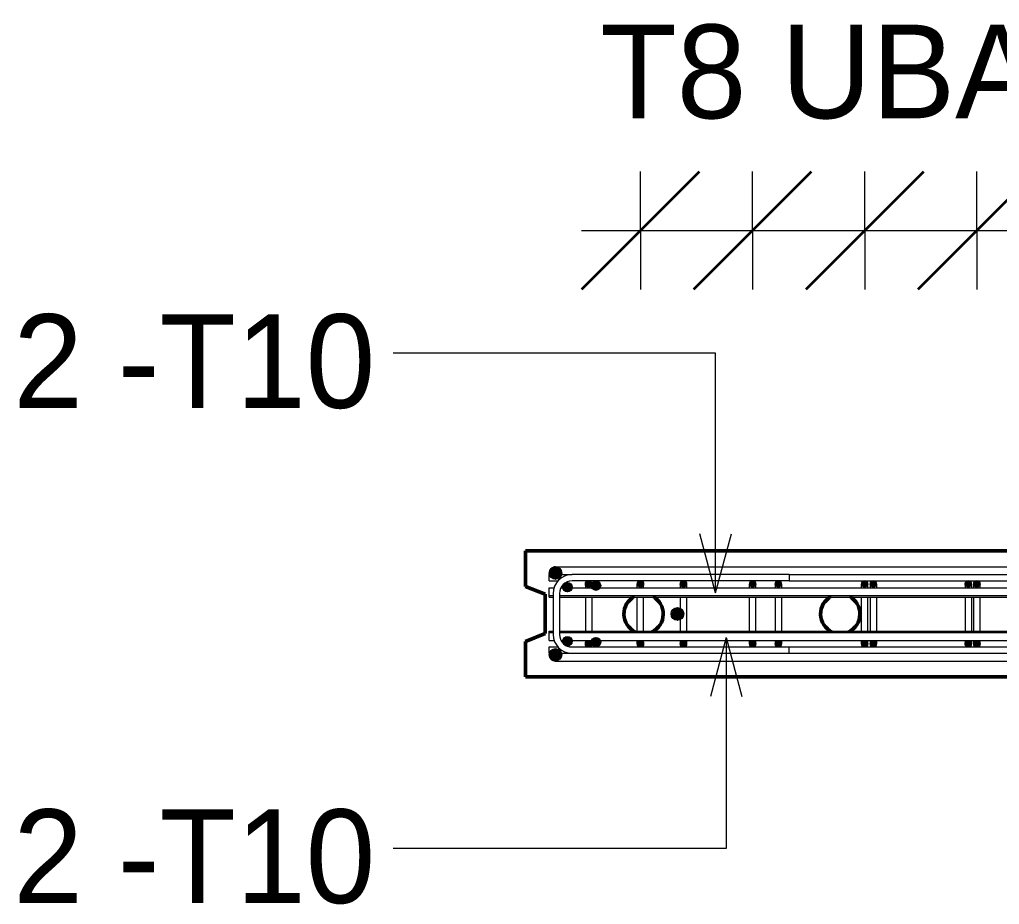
# Model space of a CAD drawing. Header units: millimetres. Extents: x 65464 to 98797, y 2255 to 31386.
# Drawn here: x 82309 to 83554, y 30001 to 31126 of the extents above; entities that cross this region are included whole.
import ezdxf

# ---------------------------------------------------------------- set-up
doc = ezdxf.new("R2010")
doc.units = ezdxf.units.MM
for name, color, linetype, lineweight in [('A-ANNO-DIMS', 211, 'Continuous', 9), ('A-ANNO-DIMS-50', 211, 'Continuous', 9), ('A-WALL', 113, 'Continuous', 25), ('S-RBAR', 171, 'Continuous', 18), ('S-RBAR-IDEN', 171, 'Continuous', 9)]:
    doc.layers.add(name, color=color, linetype=linetype, lineweight=lineweight)
doc.styles.add('Nirmala UI', font='Nirmala.ttf', dxfattribs={"height": 119.0625})
doc.dimstyles.new('Arc_Length_-_2_5mm_Arial_1', dxfattribs={"dimscale": 304.8, "dimtxt": 125.683673, "dimasz": 0.492126, "dimexe": 0.246063, "dimexo": 0.0625, "dimgap": 0.287073, "dimtad": 1, "dimdec": 4, "dimzin": 0, "dimdsep": 46, "dimtxsty": 'Nirmala UI', "dimblk1": 'OBLIQUE', "dimblk2": 'OBLIQUE', "dimsah": 1, "dimcen": 0.09, "dimdle": 0.246063, "dimazin": 0, "dimtfac": 1, "dimtdec": 4, "dimtix": 1, "dimtmove": 0, "dimatfit": 3, "dimfxl": 0.246063, "dimfxlon": 1, "dimtvp": 1, "dimtolj": 1, "dimtzin": 0, "dimarcsym": 2})

# ---------------------------------------------------------------- blocks, each defined once
blk = doc.blocks.new('DIMBLOCK121-Elevation Top2')
at = {"layer": 'A-ANNO-DIMS-50', "lineweight": 35}
for p, q in [((83098, 30857.7), (83173, 30932.7)), ((83240.5, 30857.7), (83315.5, 30932.7)), ((83098, 30857.7), (83023, 30782.7)), ((83240.5, 30857.7), (83165.5, 30782.7))]:
    blk.add_line(p, q, dxfattribs=at)
at = {"layer": 'A-ANNO-DIMS-50'}
for p, q in [((83098, 30857.7), (83098, 30932.7)), ((83240.5, 30857.7), (83240.5, 30932.7)), ((83023, 30857.7), (83240.5, 30857.7)), ((83098, 30857.7), (83098, 30782.7)), ((83240.5, 30857.7), (83240.5, 30782.7))]:
    blk.add_line(p, q, dxfattribs=at)
blk = doc.blocks.new('_Oblique')
at = {"color": 0, "linetype": 'ByBlock', "lineweight": -2}
blk.add_line((-0.5, -0.5), (0.5, 0.5), dxfattribs=at)
blk = doc.blocks.new('DIMBLOCK122-Elevation Top2')
at = {"layer": 'A-ANNO-DIMS-50', "lineweight": 35}
for p, q in [((83240.5, 30857.7), (83315.5, 30932.7)), ((83383.1, 30857.7), (83458.1, 30932.7)), ((83240.5, 30857.7), (83165.5, 30782.7)), ((83383.1, 30857.7), (83308.1, 30782.7))]:
    blk.add_line(p, q, dxfattribs=at)
at = {"layer": 'A-ANNO-DIMS-50'}
for p, q in [((83240.5, 30857.7), (83240.5, 30932.7)), ((83383.1, 30857.7), (83383.1, 30932.7)), ((83240.5, 30857.7), (83383.1, 30857.7)), ((83240.5, 30857.7), (83240.5, 30782.7)), ((83383.1, 30857.7), (83383.1, 30782.7))]:
    blk.add_line(p, q, dxfattribs=at)
blk = doc.blocks.new('DIMBLOCK123-Elevation Top2')
at = {"layer": 'A-ANNO-DIMS-50', "lineweight": 35}
for p, q in [((83383.1, 30857.7), (83458.1, 30932.7)), ((83525.6, 30857.7), (83600.6, 30932.7)), ((83383.1, 30857.7), (83308.1, 30782.7)), ((83525.6, 30857.7), (83450.6, 30782.7))]:
    blk.add_line(p, q, dxfattribs=at)
at = {"layer": 'A-ANNO-DIMS-50'}
for p, q in [((83383.1, 30857.7), (83383.1, 30932.7)), ((83525.6, 30857.7), (83525.6, 30932.7)), ((83383.1, 30857.7), (83525.6, 30857.7)), ((83383.1, 30857.7), (83383.1, 30782.7)), ((83525.6, 30857.7), (83525.6, 30782.7))]:
    blk.add_line(p, q, dxfattribs=at)
blk = doc.blocks.new('DIMBLOCK124-Elevation Top2')
at = {"layer": 'A-ANNO-DIMS-50', "lineweight": 35}
for p, q in [((83525.6, 30857.7), (83600.6, 30932.7)), ((83668.2, 30857.7), (83743.2, 30932.7)), ((83525.6, 30857.7), (83450.6, 30782.7)), ((83668.2, 30857.7), (83593.2, 30782.7))]:
    blk.add_line(p, q, dxfattribs=at)
at = {"layer": 'A-ANNO-DIMS-50'}
for p, q in [((83525.6, 30857.7), (83525.6, 30932.7)), ((83668.2, 30857.7), (83668.2, 30932.7)), ((83525.6, 30857.7), (83668.2, 30857.7)), ((83525.6, 30857.7), (83525.6, 30782.7)), ((83668.2, 30857.7), (83668.2, 30782.7))]:
    blk.add_line(p, q, dxfattribs=at)
blk = doc.blocks.new('DIMBLOCK132-Elevation Top2')
at = {"layer": 'A-ANNO-DIMS-50', "lineweight": 35}
for p, q in [((83098, 30857.7), (83173, 30932.7)), ((83240.5, 30857.7), (83315.5, 30932.7)), ((83383.1, 30857.7), (83458.1, 30932.7)), ((83525.6, 30857.7), (83600.6, 30932.7)), ((83668.2, 30857.7), (83743.2, 30932.7)), ((83810.7, 30857.7), (83885.7, 30932.7)), ((83953.3, 30857.7), (84028.3, 30932.7)), ((84095.8, 30857.7), (84170.8, 30932.7)), ((84238.3, 30857.7), (84313.3, 30932.7)), ((84380.9, 30857.7), (84455.9, 30932.7)), ((84523.4, 30857.7), (84598.4, 30932.7)), ((84666, 30857.7), (84741, 30932.7)), ((83098, 30857.7), (83023, 30782.7)), ((83240.5, 30857.7), (83165.5, 30782.7)), ((83383.1, 30857.7), (83308.1, 30782.7)), ((83525.6, 30857.7), (83450.6, 30782.7)), ((83668.2, 30857.7), (83593.2, 30782.7)), ((83810.7, 30857.7), (83735.7, 30782.7)), ((83953.3, 30857.7), (83878.3, 30782.7)), ((84095.8, 30857.7), (84020.8, 30782.7)), ((84238.3, 30857.7), (84163.3, 30782.7)), ((84380.9, 30857.7), (84305.9, 30782.7)), ((84523.4, 30857.7), (84448.4, 30782.7)), ((84666, 30857.7), (84591, 30782.7))]:
    blk.add_line(p, q, dxfattribs=at)
at = {"layer": 'A-ANNO-DIMS-50'}
for p, q in [((83098, 30857.7), (83098, 30932.7)), ((83240.5, 30857.7), (83240.5, 30932.7)), ((83383.1, 30857.7), (83383.1, 30932.7)), ((83525.6, 30857.7), (83525.6, 30932.7)), ((83668.2, 30857.7), (83668.2, 30932.7)), ((83810.7, 30857.7), (83810.7, 30932.7)), ((83953.3, 30857.7), (83953.3, 30932.7)), ((84095.8, 30857.7), (84095.8, 30932.7)), ((84238.3, 30857.7), (84238.3, 30932.7)), ((84380.9, 30857.7), (84380.9, 30932.7)), ((84523.4, 30857.7), (84523.4, 30932.7)), ((84666, 30857.7), (84666, 30932.7)), ((83023, 30857.7), (84741, 30857.7)), ((83023, 30857.7), (83240.5, 30857.7)), ((83098, 30857.7), (83098, 30782.7)), ((83240.5, 30857.7), (83383.1, 30857.7)), ((83240.5, 30857.7), (83240.5, 30782.7)), ((83383.1, 30857.7), (83525.6, 30857.7)), ((83383.1, 30857.7), (83383.1, 30782.7)), ((83525.6, 30857.7), (83668.2, 30857.7)), ((83525.6, 30857.7), (83525.6, 30782.7)), ((83668.2, 30857.7), (83810.7, 30857.7)), ((83668.2, 30857.7), (83668.2, 30782.7)), ((83810.7, 30857.7), (83953.3, 30857.7)), ((83810.7, 30857.7), (83810.7, 30782.7)), ((83953.3, 30857.7), (84095.8, 30857.7)), ((83953.3, 30857.7), (83953.3, 30782.7)), ((84095.8, 30857.7), (84238.3, 30857.7)), ((84095.8, 30857.7), (84095.8, 30782.7)), ((84238.3, 30857.7), (84380.9, 30857.7)), ((84238.3, 30857.7), (84238.3, 30782.7)), ((84380.9, 30857.7), (84523.4, 30857.7)), ((84380.9, 30857.7), (84380.9, 30782.7)), ((84523.4, 30857.7), (84741, 30857.7)), ((84523.4, 30857.7), (84523.4, 30782.7)), ((84666, 30857.7), (84666, 30782.7))]:
    blk.add_line(p, q, dxfattribs=at)
blk = doc.blocks.new('_None')

msp = doc.modelspace()

# ---------------------------------------------------------------- hatches: boundary and pattern name
at = {"layer": 'S-RBAR'}
h = msp.add_hatch(color=256, dxfattribs=at)
edge = h.paths.add_edge_path()
edge.add_arc((82989.99771, 30422.39395), 8, 0, 360)
for points in [[(82989.99771, 30414.39395), (82997.60617, 30419.92181), (82994.7, 30428.86608), (82985.29543, 30428.86608), (82982.38926, 30419.92181), (82985.15329, 30417.91362)], [(83005.21072, 30398.48329), (83011.21072, 30404.48329), (83005.21072, 30410.48329), (82999.21072, 30404.48329)], [(83031.99771, 30404.39395), (83035.99771, 30408.39395), (83031.99771, 30412.39395), (83027.99771, 30408.39395)], [(83031.99771, 30404.39395), (83035.99771, 30408.39395), (83031.99771, 30412.39395), (83027.99771, 30408.39395)], [(83041.46072, 30400.39395), (83047.46072, 30406.39395), (83041.46072, 30412.39395), (83035.46072, 30406.39395)], [(83098.00255, 30404.39395), (83102.00255, 30408.39395), (83098.00255, 30412.39395), (83094.00255, 30408.39395)], [(83098.00255, 30404.39395), (83102.00255, 30408.39395), (83098.00255, 30412.39395), (83094.00255, 30408.39395)], [(83152.66438, 30404.39395), (83156.66438, 30408.39395), (83152.66438, 30412.39395), (83148.66438, 30408.39395)], [(83152.66438, 30404.39395), (83156.66438, 30408.39395), (83152.66438, 30412.39395), (83148.66438, 30408.39395)], [(83240.54561, 30404.39395), (83244.54561, 30408.39395), (83240.54561, 30412.39395), (83236.54561, 30408.39395)], [(83240.54561, 30404.39395), (83244.54561, 30408.39395), (83240.54561, 30412.39395), (83236.54561, 30408.39395)], [(83273.33105, 30404.39395), (83277.33105, 30408.39395), (83273.33105, 30412.39395), (83269.33105, 30408.39395)], [(83273.33105, 30404.39395), (83277.33105, 30408.39395), (83273.33105, 30412.39395), (83269.33105, 30408.39395)], [(83383.08866, 30404.39395), (83387.08866, 30408.39395), (83383.08866, 30412.39395), (83379.08866, 30408.39395)], [(83383.08866, 30404.39395), (83387.08866, 30408.39395), (83383.08866, 30412.39395), (83379.08866, 30408.39395)], [(83393.99771, 30404.39395), (83397.99771, 30408.39395), (83393.99771, 30412.39395), (83389.99771, 30408.39395)], [(83393.99771, 30404.39395), (83397.99771, 30408.39395), (83393.99771, 30412.39395), (83389.99771, 30408.39395)], [(83514.66438, 30404.39395), (83518.66438, 30408.39395), (83514.66438, 30412.39395), (83510.66438, 30408.39395)], [(83514.66438, 30404.39395), (83518.66438, 30408.39395), (83514.66438, 30412.39395), (83510.66438, 30408.39395)], [(83525.63171, 30404.39395), (83529.63171, 30408.39395), (83525.63171, 30412.39395), (83521.63171, 30408.39395)], [(83525.63171, 30404.39395), (83529.63171, 30408.39395), (83525.63171, 30412.39395), (83521.63171, 30408.39395)], [(83144.99771, 30362.39395), (83152.60617, 30367.92181), (83149.7, 30376.86608), (83140.29543, 30376.86608), (83137.38926, 30367.92181)], [(83005.21072, 30329.60035), (83011.21072, 30335.60035), (83005.08447, 30341.47411), (82999.21072, 30335.60035)], [(83041.46072, 30328.39054), (83047.46072, 30334.39054), (83041.46072, 30340.39054), (83035.46072, 30334.39054)], [(83031.99771, 30328.39395), (83035.99771, 30332.39395), (83031.99771, 30336.39395), (83027.99771, 30332.39395)], [(83031.99771, 30328.39395), (83035.99771, 30332.39395), (83031.99771, 30336.39395), (83027.99771, 30332.39395)], [(83098.00255, 30328.39395), (83102.00255, 30332.39395), (83098.00255, 30336.39395), (83094.00255, 30332.39395)], [(83098.00255, 30328.39395), (83102.00255, 30332.39395), (83098.00255, 30336.39395), (83094.00255, 30332.39395)], [(83152.66438, 30328.39395), (83156.66438, 30332.39395), (83152.66438, 30336.39395), (83148.66438, 30332.39395)], [(83152.66438, 30328.39395), (83156.66438, 30332.39395), (83152.66438, 30336.39395), (83148.66438, 30332.39395)], [(83240.54561, 30328.39395), (83244.54561, 30332.39395), (83240.54561, 30336.39395), (83236.54561, 30332.39395)], [(83240.54561, 30328.39395), (83244.54561, 30332.39395), (83240.54561, 30336.39395), (83236.54561, 30332.39395)], [(83273.33105, 30328.39395), (83277.33105, 30332.39395), (83273.33105, 30336.39395), (83269.33105, 30332.39395)], [(83273.33105, 30328.39395), (83277.33105, 30332.39395), (83273.33105, 30336.39395), (83269.33105, 30332.39395)], [(83383.08866, 30328.39395), (83387.08866, 30332.39395), (83383.08866, 30336.39395), (83379.08866, 30332.39395)], [(83383.08866, 30328.39395), (83387.08866, 30332.39395), (83383.08866, 30336.39395), (83379.08866, 30332.39395)], [(83393.99771, 30328.39395), (83397.99771, 30332.39395), (83393.99771, 30336.39395), (83389.99771, 30332.39395)], [(83393.99771, 30328.39395), (83397.99771, 30332.39395), (83393.99771, 30336.39395), (83389.99771, 30332.39395)], [(83514.66438, 30328.39395), (83518.66438, 30332.39395), (83514.66438, 30336.39395), (83510.66438, 30332.39395)], [(83514.66438, 30328.39395), (83518.66438, 30332.39395), (83514.66438, 30336.39395), (83510.66438, 30332.39395)], [(83525.63171, 30328.39395), (83529.63171, 30332.39395), (83525.63171, 30336.39395), (83521.63171, 30332.39395)], [(83525.63171, 30328.39395), (83529.63171, 30332.39395), (83525.63171, 30336.39395), (83521.63171, 30332.39395)], [(82989.99771, 30310.39395), (82997.60617, 30315.92181), (82994.7, 30324.86608), (82985.29543, 30324.86608), (82982.38926, 30315.92181)]]:
    msp.add_hatch(color=256, dxfattribs=at).paths.add_polyline_path(points)
h = msp.add_hatch(color=256, dxfattribs=at)
edge = h.paths.add_edge_path()
edge.add_arc((83005.21072, 30404.48329), 6, 0, 360)
h = msp.add_hatch(color=256, dxfattribs=at)
edge = h.paths.add_edge_path()
edge.add_arc((83031.99771, 30408.39395), 4, 0, 360)
h = msp.add_hatch(color=256, dxfattribs=at)
edge = h.paths.add_edge_path()
edge.add_arc((83031.99771, 30408.39395), 4, 0, 360)
h = msp.add_hatch(color=256, dxfattribs=at)
edge = h.paths.add_edge_path()
edge.add_arc((83041.46072, 30406.39395), 6, 0, 360)
h = msp.add_hatch(color=256, dxfattribs=at)
edge = h.paths.add_edge_path()
edge.add_arc((83098.00255, 30408.39395), 4, 0, 360)
h = msp.add_hatch(color=256, dxfattribs=at)
edge = h.paths.add_edge_path()
edge.add_arc((83098.00255, 30408.39395), 4, 0, 360)
h = msp.add_hatch(color=256, dxfattribs=at)
edge = h.paths.add_edge_path()
edge.add_arc((83152.66438, 30408.39395), 4, 0, 360)
h = msp.add_hatch(color=256, dxfattribs=at)
edge = h.paths.add_edge_path()
edge.add_arc((83152.66438, 30408.39395), 4, 0, 360)
h = msp.add_hatch(color=256, dxfattribs=at)
edge = h.paths.add_edge_path()
edge.add_arc((83240.54561, 30408.39395), 4, 0, 360)
h = msp.add_hatch(color=256, dxfattribs=at)
edge = h.paths.add_edge_path()
edge.add_arc((83240.54561, 30408.39395), 4, 0, 360)
h = msp.add_hatch(color=256, dxfattribs=at)
edge = h.paths.add_edge_path()
edge.add_arc((83273.33105, 30408.39395), 4, 0, 360)
h = msp.add_hatch(color=256, dxfattribs=at)
edge = h.paths.add_edge_path()
edge.add_arc((83273.33105, 30408.39395), 4, 0, 360)
h = msp.add_hatch(color=256, dxfattribs=at)
edge = h.paths.add_edge_path()
edge.add_arc((83383.08866, 30408.39395), 4, 0, 360)
h = msp.add_hatch(color=256, dxfattribs=at)
edge = h.paths.add_edge_path()
edge.add_arc((83383.08866, 30408.39395), 4, 0, 360)
h = msp.add_hatch(color=256, dxfattribs=at)
edge = h.paths.add_edge_path()
edge.add_arc((83393.99771, 30408.39395), 4, 0, 360)
h = msp.add_hatch(color=256, dxfattribs=at)
edge = h.paths.add_edge_path()
edge.add_arc((83393.99771, 30408.39395), 4, 0, 360)
h = msp.add_hatch(color=256, dxfattribs=at)
edge = h.paths.add_edge_path()
edge.add_arc((83514.66438, 30408.39395), 4, 0, 360)
h = msp.add_hatch(color=256, dxfattribs=at)
edge = h.paths.add_edge_path()
edge.add_arc((83514.66438, 30408.39395), 4, 0, 360)
h = msp.add_hatch(color=256, dxfattribs=at)
edge = h.paths.add_edge_path()
edge.add_arc((83525.63171, 30408.39395), 4, 0, 360)
h = msp.add_hatch(color=256, dxfattribs=at)
edge = h.paths.add_edge_path()
edge.add_arc((83525.63171, 30408.39395), 4, 0, 360)
h = msp.add_hatch(color=256, dxfattribs=at)
edge = h.paths.add_edge_path()
edge.add_arc((83144.99771, 30370.39395), 8, 0, 360)
h = msp.add_hatch(color=256, dxfattribs=at)
edge = h.paths.add_edge_path()
edge.add_arc((83005.21072, 30335.60035), 6, 0, 360)
h = msp.add_hatch(color=256, dxfattribs=at)
edge = h.paths.add_edge_path()
edge.add_arc((83041.46072, 30334.39054), 6, 0, 360)
h = msp.add_hatch(color=256, dxfattribs=at)
edge = h.paths.add_edge_path()
edge.add_arc((83031.99771, 30332.39395), 4, 0, 360)
h = msp.add_hatch(color=256, dxfattribs=at)
edge = h.paths.add_edge_path()
edge.add_arc((83031.99771, 30332.39395), 4, 0, 360)
h = msp.add_hatch(color=256, dxfattribs=at)
edge = h.paths.add_edge_path()
edge.add_arc((83098.00255, 30332.39395), 4, 0, 360)
h = msp.add_hatch(color=256, dxfattribs=at)
edge = h.paths.add_edge_path()
edge.add_arc((83098.00255, 30332.39395), 4, 0, 360)
h = msp.add_hatch(color=256, dxfattribs=at)
edge = h.paths.add_edge_path()
edge.add_arc((83152.66438, 30332.39395), 4, 0, 360)
h = msp.add_hatch(color=256, dxfattribs=at)
edge = h.paths.add_edge_path()
edge.add_arc((83152.66438, 30332.39395), 4, 0, 360)
h = msp.add_hatch(color=256, dxfattribs=at)
edge = h.paths.add_edge_path()
edge.add_arc((83240.54561, 30332.39395), 4, 0, 360)
h = msp.add_hatch(color=256, dxfattribs=at)
edge = h.paths.add_edge_path()
edge.add_arc((83240.54561, 30332.39395), 4, 0, 360)
h = msp.add_hatch(color=256, dxfattribs=at)
edge = h.paths.add_edge_path()
edge.add_arc((83273.33105, 30332.39395), 4, 0, 360)
h = msp.add_hatch(color=256, dxfattribs=at)
edge = h.paths.add_edge_path()
edge.add_arc((83273.33105, 30332.39395), 4, 0, 360)
h = msp.add_hatch(color=256, dxfattribs=at)
edge = h.paths.add_edge_path()
edge.add_arc((83383.08866, 30332.39395), 4, 0, 360)
h = msp.add_hatch(color=256, dxfattribs=at)
edge = h.paths.add_edge_path()
edge.add_arc((83383.08866, 30332.39395), 4, 0, 360)
h = msp.add_hatch(color=256, dxfattribs=at)
edge = h.paths.add_edge_path()
edge.add_arc((83393.99771, 30332.39395), 4, 0, 360)
h = msp.add_hatch(color=256, dxfattribs=at)
edge = h.paths.add_edge_path()
edge.add_arc((83393.99771, 30332.39395), 4, 0, 360)
h = msp.add_hatch(color=256, dxfattribs=at)
edge = h.paths.add_edge_path()
edge.add_arc((83514.66438, 30332.39395), 4, 0, 360)
h = msp.add_hatch(color=256, dxfattribs=at)
edge = h.paths.add_edge_path()
edge.add_arc((83514.66438, 30332.39395), 4, 0, 360)
h = msp.add_hatch(color=256, dxfattribs=at)
edge = h.paths.add_edge_path()
edge.add_arc((83525.63171, 30332.39395), 4, 0, 360)
h = msp.add_hatch(color=256, dxfattribs=at)
edge = h.paths.add_edge_path()
edge.add_arc((83525.63171, 30332.39395), 4, 0, 360)
h = msp.add_hatch(color=256, dxfattribs=at)
edge = h.paths.add_edge_path()
edge.add_arc((82989.99771, 30318.39395), 8, 0, 360)

# ---------------------------------------------------------------- linework, layer by layer
at = {"layer": 'A-WALL', "lineweight": 50}
for p, q in [((86711.99771, 30450.39395), (82951.99771, 30450.39395)), ((82951.99771, 30450.39395), (82951.99771, 30405.39395)), ((82951.99771, 30405.39395), (82976.99771, 30395.39395)), ((82976.99771, 30395.39395), (82976.99771, 30345.39395)), ((82976.99771, 30345.39395), (82951.99771, 30335.39395)), ((82951.99771, 30335.39395), (82951.99771, 30290.39395)), ((82951.99771, 30290.39395), (84436.99771, 30290.39395))]:
    msp.add_line(p, q, dxfattribs=at)
for centre, start, end in [((83101.99771, 30370.39395), 117.57882557, 245.12422746), ((83101.99771, 30370.39395), 294.87577254, 62.42117443), ((83351.99771, 30370.39395), 117.57882557, 245.12422746), ((83351.99771, 30370.39395), 294.87577254, 62.42117443)]:
    msp.add_arc(centre, 25, start, end, dxfattribs=at)
at = {"layer": 'S-RBAR'}
for p, q in [((82985.29543, 30428.86608), (82982.38926, 30419.92181)), ((82994.7, 30428.86608), (82985.29543, 30428.86608)), ((82989.99771, 30430.39395), (83029.99771, 30430.39395)), ((82997.60617, 30419.92181), (82994.7, 30428.86608)), ((83029.99771, 30430.39395), (86633.99771, 30430.39395)), ((82981.99771, 30420.39395), (83010.99771, 30420.39395)), ((82981.99771, 30412.39395), (82981.99771, 30420.39395)), ((82982.38926, 30419.92181), (82985.15329, 30417.91362)), ((82985.15329, 30417.91362), (82989.99771, 30414.39395)), ((82989.99771, 30414.39395), (82997.60617, 30419.92181)), ((83286.99771, 30420.39395), (83010.99771, 30420.39395)), ((83286.99771, 30420.39395), (83286.99771, 30412.39395)), ((83286.99771, 30420.39395), (86315.99771, 30420.39395)), ((82981.99771, 30412.39395), (82993.28241, 30412.39395)), ((82981.99771, 30403.68418), (82988.26225, 30403.68418)), ((82981.99771, 30393.68418), (82981.99771, 30403.68418)), ((82996.84731, 30403.68418), (84771.99771, 30403.68418)), ((83005.21072, 30410.48329), (82999.21072, 30404.48329)), ((82999.21072, 30404.48329), (83005.21072, 30398.48329)), ((83011.21072, 30404.48329), (83005.21072, 30410.48329)), ((83005.21072, 30398.48329), (83011.21072, 30404.48329)), ((83286.99771, 30412.39395), (83010.99771, 30412.39395)), ((83031.99771, 30412.39395), (83027.99771, 30408.39395)), ((83031.99771, 30412.39395), (83027.99771, 30408.39395)), ((83027.99771, 30408.39395), (83027.99771, 30404.5372)), ((83027.99771, 30408.39395), (83031.99771, 30404.39395)), ((83027.99771, 30408.39395), (83031.99771, 30404.39395)), ((83035.99771, 30408.39395), (83031.99771, 30412.39395)), ((83035.99771, 30408.39395), (83031.99771, 30412.39395)), ((83031.99771, 30404.39395), (83035.99771, 30408.39395)), ((83031.99771, 30404.39395), (83035.99771, 30408.39395)), ((83041.46072, 30412.39395), (83035.46072, 30406.39395)), ((83035.46072, 30406.39395), (83041.46072, 30400.39395)), ((83035.99771, 30408.39395), (83035.99771, 30404.5372)), ((83047.46072, 30406.39395), (83041.46072, 30412.39395)), ((83041.46072, 30400.39395), (83047.46072, 30406.39395)), ((83098.00255, 30412.39395), (83094.00255, 30408.39395)), ((83098.00255, 30412.39395), (83094.00255, 30408.39395)), ((83094.00255, 30404.5372), (83094.00255, 30408.39395)), ((83094.00255, 30408.39395), (83098.00255, 30404.39395)), ((83094.00255, 30408.39395), (83098.00255, 30404.39395)), ((83102.00255, 30408.39395), (83098.00255, 30412.39395)), ((83102.00255, 30408.39395), (83098.00255, 30412.39395)), ((83098.00255, 30404.39395), (83102.00255, 30408.39395)), ((83098.00255, 30404.39395), (83102.00255, 30408.39395)), ((83102.00255, 30404.5372), (83102.00255, 30408.39395)), ((83152.66438, 30412.39395), (83148.66438, 30408.39395)), ((83152.66438, 30412.39395), (83148.66438, 30408.39395)), ((83148.66438, 30408.39395), (83148.66438, 30404.5372)), ((83148.66438, 30408.39395), (83152.66438, 30404.39395)), ((83148.66438, 30408.39395), (83152.66438, 30404.39395)), ((83156.66438, 30408.39395), (83152.66438, 30412.39395)), ((83156.66438, 30408.39395), (83152.66438, 30412.39395)), ((83152.66438, 30404.39395), (83156.66438, 30408.39395)), ((83152.66438, 30404.39395), (83156.66438, 30408.39395)), ((83156.66438, 30408.39395), (83156.66438, 30404.5372)), ((83240.54561, 30412.39395), (83236.54561, 30408.39395)), ((83240.54561, 30412.39395), (83236.54561, 30408.39395)), ((83236.54561, 30404.5372), (83236.54561, 30408.39395)), ((83236.54561, 30408.39395), (83240.54561, 30404.39395)), ((83236.54561, 30408.39395), (83240.54561, 30404.39395)), ((83244.54561, 30408.39395), (83240.54561, 30412.39395)), ((83244.54561, 30408.39395), (83240.54561, 30412.39395)), ((83240.54561, 30404.39395), (83244.54561, 30408.39395)), ((83240.54561, 30404.39395), (83244.54561, 30408.39395)), ((83244.54561, 30404.5372), (83244.54561, 30408.39395)), ((83273.33105, 30412.39395), (83269.33105, 30408.39395)), ((83273.33105, 30412.39395), (83269.33105, 30408.39395)), ((83269.33105, 30408.39395), (83269.33105, 30404.5372)), ((83269.33105, 30408.39395), (83273.33105, 30404.39395)), ((83269.33105, 30408.39395), (83273.33105, 30404.39395)), ((83277.33105, 30408.39395), (83273.33105, 30412.39395)), ((83277.33105, 30408.39395), (83273.33105, 30412.39395)), ((83273.33105, 30404.39395), (83277.33105, 30408.39395)), ((83273.33105, 30404.39395), (83277.33105, 30408.39395)), ((83277.33105, 30408.39395), (83277.33105, 30404.5372)), ((83286.99771, 30412.39395), (85021.16366, 30412.39395)), ((83383.08866, 30412.39395), (83379.08866, 30408.39395)), ((83383.08866, 30412.39395), (83379.08866, 30408.39395)), ((83379.08866, 30404.5372), (83379.08866, 30408.39395)), ((83379.08866, 30408.39395), (83383.08866, 30404.39395)), ((83379.08866, 30408.39395), (83383.08866, 30404.39395)), ((83387.08866, 30408.39395), (83383.08866, 30412.39395)), ((83387.08866, 30408.39395), (83383.08866, 30412.39395)), ((83383.08866, 30404.39395), (83387.08866, 30408.39395)), ((83383.08866, 30404.39395), (83387.08866, 30408.39395)), ((83387.08866, 30404.5372), (83387.08866, 30408.39395)), ((83393.99771, 30412.39395), (83389.99771, 30408.39395)), ((83393.99771, 30412.39395), (83389.99771, 30408.39395)), ((83389.99771, 30408.39395), (83389.99771, 30404.5372)), ((83389.99771, 30408.39395), (83393.99771, 30404.39395)), ((83389.99771, 30408.39395), (83393.99771, 30404.39395)), ((83397.99771, 30408.39395), (83393.99771, 30412.39395)), ((83397.99771, 30408.39395), (83393.99771, 30412.39395)), ((83393.99771, 30404.39395), (83397.99771, 30408.39395)), ((83393.99771, 30404.39395), (83397.99771, 30408.39395)), ((83397.99771, 30408.39395), (83397.99771, 30404.5372)), ((83514.66438, 30412.39395), (83510.66438, 30408.39395)), ((83514.66438, 30412.39395), (83510.66438, 30408.39395)), ((83510.66438, 30408.39395), (83510.66438, 30404.5372)), ((83510.66438, 30408.39395), (83514.66438, 30404.39395)), ((83510.66438, 30408.39395), (83514.66438, 30404.39395)), ((83518.66438, 30408.39395), (83514.66438, 30412.39395)), ((83518.66438, 30408.39395), (83514.66438, 30412.39395)), ((83514.66438, 30404.39395), (83518.66438, 30408.39395)), ((83514.66438, 30404.39395), (83518.66438, 30408.39395)), ((83518.66438, 30408.39395), (83518.66438, 30404.5372)), ((83525.63171, 30412.39395), (83521.63171, 30408.39395)), ((83525.63171, 30412.39395), (83521.63171, 30408.39395)), ((83521.63171, 30404.5372), (83521.63171, 30408.39395)), ((83521.63171, 30408.39395), (83525.63171, 30404.39395)), ((83521.63171, 30408.39395), (83525.63171, 30404.39395)), ((83529.63171, 30408.39395), (83525.63171, 30412.39395)), ((83529.63171, 30408.39395), (83525.63171, 30412.39395)), ((83525.63171, 30404.39395), (83529.63171, 30408.39395)), ((83525.63171, 30404.39395), (83529.63171, 30408.39395)), ((83529.63171, 30404.5372), (83529.63171, 30408.39395)), ((82981.99771, 30393.68418), (82986.99771, 30393.68418)), ((82981.99771, 30391.73625), (82981.99771, 30393.68418)), ((82981.99771, 30391.73625), (82986.99771, 30391.73625)), ((82986.99771, 30396.39395), (82986.99771, 30344.39395)), ((82994.99771, 30396.39395), (82994.99771, 30344.39395)), ((82994.99771, 30393.68418), (84771.99771, 30393.68418)), ((82994.99771, 30391.73625), (86291.99771, 30391.73625)), ((83027.99771, 30392.08503), (83027.99771, 30388.39395)), ((83035.99771, 30392.08503), (83035.99771, 30388.39395)), ((83094.00255, 30388.39395), (83094.00255, 30392.08503)), ((83102.00255, 30388.39395), (83102.00255, 30392.08503)), ((83148.66438, 30392.08503), (83148.66438, 30388.39395)), ((83156.66438, 30392.08503), (83156.66438, 30388.39395)), ((83236.54561, 30388.39395), (83236.54561, 30392.08503)), ((83244.54561, 30388.39395), (83244.54561, 30392.08503)), ((83269.33105, 30392.08503), (83269.33105, 30388.39395)), ((83277.33105, 30392.08503), (83277.33105, 30388.39395)), ((83379.08866, 30388.39395), (83379.08866, 30392.08503)), ((83387.08866, 30388.39395), (83387.08866, 30392.08503)), ((83389.99771, 30392.08503), (83389.99771, 30388.39395)), ((83397.99771, 30392.08503), (83397.99771, 30388.39395)), ((83510.66438, 30392.08503), (83510.66438, 30388.39395)), ((83518.66438, 30392.08503), (83518.66438, 30388.39395)), ((83521.63171, 30388.39395), (83521.63171, 30392.08503)), ((83529.63171, 30388.39395), (83529.63171, 30392.08503)), ((83027.99771, 30388.39395), (83027.99771, 30352.39395)), ((83035.99771, 30388.39395), (83035.99771, 30352.39395)), ((83094.00255, 30352.39395), (83094.00255, 30388.39395)), ((83102.00255, 30352.39395), (83102.00255, 30388.39395)), ((83148.66438, 30388.39395), (83148.66438, 30352.39395)), ((83156.66438, 30388.39395), (83156.66438, 30352.39395)), ((83236.54561, 30352.39395), (83236.54561, 30388.39395)), ((83244.54561, 30352.39395), (83244.54561, 30388.39395)), ((83269.33105, 30388.39395), (83269.33105, 30352.39395)), ((83277.33105, 30388.39395), (83277.33105, 30352.39395)), ((83379.08866, 30352.39395), (83379.08866, 30388.39395)), ((83387.08866, 30352.39395), (83387.08866, 30388.39395)), ((83389.99771, 30388.39395), (83389.99771, 30352.39395)), ((83397.99771, 30388.39395), (83397.99771, 30352.39395)), ((83510.66438, 30388.39395), (83510.66438, 30352.39395)), ((83518.66438, 30388.39395), (83518.66438, 30352.39395)), ((83521.63171, 30352.39395), (83521.63171, 30388.39395)), ((83529.63171, 30352.39395), (83529.63171, 30388.39395)), ((83140.29543, 30376.86608), (83137.38926, 30367.92181)), ((83137.38926, 30367.92181), (83144.99771, 30362.39395)), ((83149.7, 30376.86608), (83140.29543, 30376.86608)), ((83144.99771, 30362.39395), (83152.60617, 30367.92181)), ((83152.60617, 30367.92181), (83149.7, 30376.86608)), ((82981.99771, 30348.69315), (82986.99771, 30348.69315)), ((82981.99771, 30346.8005), (82981.99771, 30348.69315)), ((82981.99771, 30346.8005), (82986.99771, 30346.8005)), ((82981.99771, 30336.8005), (82981.99771, 30346.8005)), ((82994.99771, 30348.69315), (86291.99771, 30348.69315)), ((82994.99771, 30346.8005), (84771.99771, 30346.8005)), ((83005.08447, 30341.47411), (82999.21072, 30335.60035)), ((83011.21072, 30335.60035), (83005.08447, 30341.47411)), ((83027.99771, 30352.39395), (83027.99771, 30348.31227)), ((83041.46072, 30340.39054), (83035.46072, 30334.39054)), ((83035.99771, 30352.39395), (83035.99771, 30348.31227)), ((83047.46072, 30334.39054), (83041.46072, 30340.39054)), ((83094.00255, 30348.31227), (83094.00255, 30352.39395)), ((83102.00255, 30348.31227), (83102.00255, 30352.39395)), ((83148.66438, 30352.39395), (83148.66438, 30348.31227)), ((83156.66438, 30352.39395), (83156.66438, 30348.31227)), ((83236.54561, 30348.31227), (83236.54561, 30352.39395)), ((83244.54561, 30348.31227), (83244.54561, 30352.39395)), ((83269.33105, 30352.39395), (83269.33105, 30348.31227)), ((83277.33105, 30352.39395), (83277.33105, 30348.31227)), ((83379.08866, 30348.31227), (83379.08866, 30352.39395)), ((83387.08866, 30348.31227), (83387.08866, 30352.39395)), ((83389.99771, 30352.39395), (83389.99771, 30348.31227)), ((83397.99771, 30352.39395), (83397.99771, 30348.31227)), ((83510.66438, 30352.39395), (83510.66438, 30348.31227)), ((83518.66438, 30352.39395), (83518.66438, 30348.31227)), ((83521.63171, 30348.31227), (83521.63171, 30352.39395)), ((83529.63171, 30348.31227), (83529.63171, 30352.39395)), ((82981.99771, 30336.8005), (82988.38785, 30336.8005)), ((82981.99771, 30328.39395), (82993.28241, 30328.39395)), ((82981.99771, 30320.39395), (82981.99771, 30328.39395)), ((82996.97291, 30336.8005), (84771.99771, 30336.8005)), ((82999.21072, 30335.60035), (83005.21072, 30329.60035)), ((83005.21072, 30329.60035), (83011.21072, 30335.60035)), ((83010.99771, 30328.39395), (83286.99771, 30328.39395)), ((83031.99771, 30336.39395), (83027.99771, 30332.39395)), ((83031.99771, 30336.39395), (83027.99771, 30332.39395)), ((83027.99771, 30335.78418), (83027.99771, 30332.39395)), ((83027.99771, 30332.39395), (83031.99771, 30328.39395)), ((83027.99771, 30332.39395), (83031.99771, 30328.39395)), ((83035.99771, 30332.39395), (83031.99771, 30336.39395)), ((83035.99771, 30332.39395), (83031.99771, 30336.39395)), ((83031.99771, 30328.39395), (83035.99771, 30332.39395)), ((83031.99771, 30328.39395), (83035.99771, 30332.39395)), ((83035.46072, 30334.39054), (83041.46072, 30328.39054)), ((83035.99771, 30335.78418), (83035.99771, 30332.39395)), ((83041.46072, 30328.39054), (83047.46072, 30334.39054)), ((83098.00255, 30336.39395), (83094.00255, 30332.39395)), ((83098.00255, 30336.39395), (83094.00255, 30332.39395)), ((83094.00255, 30332.39395), (83094.00255, 30335.78418)), ((83094.00255, 30332.39395), (83098.00255, 30328.39395)), ((83094.00255, 30332.39395), (83098.00255, 30328.39395)), ((83102.00255, 30332.39395), (83098.00255, 30336.39395)), ((83102.00255, 30332.39395), (83098.00255, 30336.39395)), ((83098.00255, 30328.39395), (83102.00255, 30332.39395)), ((83098.00255, 30328.39395), (83102.00255, 30332.39395)), ((83102.00255, 30332.39395), (83102.00255, 30335.78418)), ((83152.66438, 30336.39395), (83148.66438, 30332.39395)), ((83152.66438, 30336.39395), (83148.66438, 30332.39395)), ((83148.66438, 30335.78418), (83148.66438, 30332.39395)), ((83148.66438, 30332.39395), (83152.66438, 30328.39395)), ((83148.66438, 30332.39395), (83152.66438, 30328.39395)), ((83156.66438, 30332.39395), (83152.66438, 30336.39395)), ((83156.66438, 30332.39395), (83152.66438, 30336.39395)), ((83152.66438, 30328.39395), (83156.66438, 30332.39395)), ((83152.66438, 30328.39395), (83156.66438, 30332.39395)), ((83156.66438, 30335.78418), (83156.66438, 30332.39395)), ((83240.54561, 30336.39395), (83236.54561, 30332.39395)), ((83240.54561, 30336.39395), (83236.54561, 30332.39395)), ((83236.54561, 30332.39395), (83236.54561, 30335.78418)), ((83236.54561, 30332.39395), (83240.54561, 30328.39395)), ((83236.54561, 30332.39395), (83240.54561, 30328.39395)), ((83244.54561, 30332.39395), (83240.54561, 30336.39395)), ((83244.54561, 30332.39395), (83240.54561, 30336.39395)), ((83240.54561, 30328.39395), (83244.54561, 30332.39395)), ((83240.54561, 30328.39395), (83244.54561, 30332.39395)), ((83244.54561, 30332.39395), (83244.54561, 30335.78418)), ((83273.33105, 30336.39395), (83269.33105, 30332.39395)), ((83273.33105, 30336.39395), (83269.33105, 30332.39395)), ((83269.33105, 30335.78418), (83269.33105, 30332.39395)), ((83269.33105, 30332.39395), (83273.33105, 30328.39395)), ((83269.33105, 30332.39395), (83273.33105, 30328.39395)), ((83277.33105, 30332.39395), (83273.33105, 30336.39395)), ((83277.33105, 30332.39395), (83273.33105, 30336.39395)), ((83273.33105, 30328.39395), (83277.33105, 30332.39395)), ((83273.33105, 30328.39395), (83277.33105, 30332.39395)), ((83277.33105, 30335.78418), (83277.33105, 30332.39395)), ((83286.99771, 30320.39395), (83286.99771, 30328.39395)), ((83286.99771, 30328.39395), (85021.16366, 30328.39395)), ((83383.08866, 30336.39395), (83379.08866, 30332.39395)), ((83383.08866, 30336.39395), (83379.08866, 30332.39395)), ((83379.08866, 30332.39395), (83379.08866, 30335.78418)), ((83379.08866, 30332.39395), (83383.08866, 30328.39395)), ((83379.08866, 30332.39395), (83383.08866, 30328.39395)), ((83387.08866, 30332.39395), (83383.08866, 30336.39395)), ((83387.08866, 30332.39395), (83383.08866, 30336.39395)), ((83383.08866, 30328.39395), (83387.08866, 30332.39395)), ((83383.08866, 30328.39395), (83387.08866, 30332.39395)), ((83387.08866, 30332.39395), (83387.08866, 30335.78418)), ((83393.99771, 30336.39395), (83389.99771, 30332.39395)), ((83393.99771, 30336.39395), (83389.99771, 30332.39395)), ((83389.99771, 30335.78418), (83389.99771, 30332.39395)), ((83389.99771, 30332.39395), (83393.99771, 30328.39395)), ((83389.99771, 30332.39395), (83393.99771, 30328.39395)), ((83397.99771, 30332.39395), (83393.99771, 30336.39395)), ((83397.99771, 30332.39395), (83393.99771, 30336.39395)), ((83393.99771, 30328.39395), (83397.99771, 30332.39395)), ((83393.99771, 30328.39395), (83397.99771, 30332.39395)), ((83397.99771, 30335.78418), (83397.99771, 30332.39395)), ((83514.66438, 30336.39395), (83510.66438, 30332.39395)), ((83514.66438, 30336.39395), (83510.66438, 30332.39395)), ((83510.66438, 30335.78418), (83510.66438, 30332.39395)), ((83510.66438, 30332.39395), (83514.66438, 30328.39395)), ((83510.66438, 30332.39395), (83514.66438, 30328.39395)), ((83518.66438, 30332.39395), (83514.66438, 30336.39395)), ((83518.66438, 30332.39395), (83514.66438, 30336.39395)), ((83514.66438, 30328.39395), (83518.66438, 30332.39395)), ((83514.66438, 30328.39395), (83518.66438, 30332.39395)), ((83518.66438, 30335.78418), (83518.66438, 30332.39395)), ((83525.63171, 30336.39395), (83521.63171, 30332.39395)), ((83525.63171, 30336.39395), (83521.63171, 30332.39395)), ((83521.63171, 30332.39395), (83521.63171, 30335.78418)), ((83521.63171, 30332.39395), (83525.63171, 30328.39395)), ((83521.63171, 30332.39395), (83525.63171, 30328.39395)), ((83529.63171, 30332.39395), (83525.63171, 30336.39395)), ((83529.63171, 30332.39395), (83525.63171, 30336.39395)), ((83525.63171, 30328.39395), (83529.63171, 30332.39395)), ((83525.63171, 30328.39395), (83529.63171, 30332.39395)), ((83529.63171, 30332.39395), (83529.63171, 30335.78418)), ((82981.99771, 30320.39395), (83010.99771, 30320.39395)), ((82985.29543, 30324.86608), (82982.38926, 30315.92181)), ((82982.38926, 30315.92181), (82989.99771, 30310.39395)), ((82994.7, 30324.86608), (82985.29543, 30324.86608)), ((82989.99771, 30310.39395), (82997.60617, 30315.92181)), ((82997.60617, 30315.92181), (82994.7, 30324.86608)), ((83010.99771, 30320.39395), (83286.99771, 30320.39395)), ((83286.99771, 30320.39395), (86181.99771, 30320.39395)), ((82989.99771, 30310.39395), (83029.99771, 30310.39395)), ((83029.99771, 30310.39395), (86633.99771, 30310.39395))]:
    msp.add_line(p, q, dxfattribs=at)
for centre, radius in [((82989.99771, 30422.39395), 8), ((83005.21072, 30404.48329), 6), ((83031.99771, 30408.39395), 4), ((83031.99771, 30408.39395), 4), ((83041.46072, 30406.39395), 6), ((83098.00255, 30408.39395), 4), ((83098.00255, 30408.39395), 4), ((83152.66438, 30408.39395), 4), ((83152.66438, 30408.39395), 4), ((83240.54561, 30408.39395), 4), ((83240.54561, 30408.39395), 4), ((83273.33105, 30408.39395), 4), ((83273.33105, 30408.39395), 4), ((83383.08866, 30408.39395), 4), ((83383.08866, 30408.39395), 4), ((83393.99771, 30408.39395), 4), ((83393.99771, 30408.39395), 4), ((83514.66438, 30408.39395), 4), ((83514.66438, 30408.39395), 4), ((83525.63171, 30408.39395), 4), ((83525.63171, 30408.39395), 4), ((83144.99771, 30370.39395), 8), ((83005.21072, 30335.60035), 6), ((83041.46072, 30334.39054), 6), ((83031.99771, 30332.39395), 4), ((83031.99771, 30332.39395), 4), ((83098.00255, 30332.39395), 4), ((83098.00255, 30332.39395), 4), ((83152.66438, 30332.39395), 4), ((83152.66438, 30332.39395), 4), ((83240.54561, 30332.39395), 4), ((83240.54561, 30332.39395), 4), ((83273.33105, 30332.39395), 4), ((83273.33105, 30332.39395), 4), ((83383.08866, 30332.39395), 4), ((83383.08866, 30332.39395), 4), ((83393.99771, 30332.39395), 4), ((83393.99771, 30332.39395), 4), ((83514.66438, 30332.39395), 4), ((83514.66438, 30332.39395), 4), ((83525.63171, 30332.39395), 4), ((83525.63171, 30332.39395), 4), ((82989.99771, 30318.39395), 8)]:
    msp.add_circle(centre, radius, dxfattribs=at)
for centre, radius, start, end in [((82989.99771, 30422.39395), 8, 90, 194.48888739), ((83010.99771, 30396.39395), 24, 90, 180), ((83010.99771, 30396.39395), 16, 90, 180), ((83031.99771, 30408.39395), 4, 0, 180), ((83098.00255, 30408.39395), 4, 0, 180), ((83152.66438, 30408.39395), 4, 0, 180), ((83240.54561, 30408.39395), 4, 0, 180), ((83273.33105, 30408.39395), 4, 0, 180), ((83383.08866, 30408.39395), 4, 0, 180), ((83393.99771, 30408.39395), 4, 0, 180), ((83514.66438, 30408.39395), 4, 0, 180), ((83525.63171, 30408.39395), 4, 0, 180), ((83010.99771, 30344.39395), 24, 180, 270), ((83010.99771, 30344.39395), 16, 180, 270), ((83031.99771, 30332.39395), 4, 180, 0), ((83098.00255, 30332.39395), 4, 180, 0), ((83152.66438, 30332.39395), 4, 180, 0), ((83240.54561, 30332.39395), 4, 180, 0), ((83273.33105, 30332.39395), 4, 180, 0), ((83383.08866, 30332.39395), 4, 180, 0), ((83393.99771, 30332.39395), 4, 180, 0), ((83514.66438, 30332.39395), 4, 180, 0), ((83525.63171, 30332.39395), 4, 180, 0), ((82989.99771, 30318.39395), 8, 165.51111261, 270)]:
    msp.add_arc(centre, radius, start, end, dxfattribs=at)
at = {"layer": 'S-RBAR-IDEN'}
for p, q in [((83193.51273, 30701.62904), (82783.7969, 30701.62904)), ((83193.51273, 30397.30879), (83193.51273, 30701.62904)), ((83193.51273, 30397.30879), (83173.41654, 30472.30879)), ((83193.51273, 30397.30879), (83213.60892, 30472.30879)), ((83206.95069, 30340.3453), (83186.8545, 30265.3453)), ((83206.95069, 30340.3453), (83227.04688, 30265.3453)), ((83206.95069, 30340.3453), (83206.95069, 30072.36203)), ((83206.95069, 30072.36203), (82783.7969, 30072.36203))]:
    msp.add_line(p, q, dxfattribs=at)

# ---------------------------------------------------------------- texts
at = {"layer": 'S-RBAR-IDEN', "char_height": 119.0625, "attachment_point": 1, "style": 'Nirmala UI'}
for s, insert, width in [('T8 UBAR @150 mm', (83046.84199, 31119.36682), 1787.763125), ('2 -T10', (82300.7969, 30751.2905), 581.2234375), ('2 -T10', (82300.7969, 30122.02349), 581.2234375)]:
    msp.add_mtext(s, dxfattribs=dict(at, insert=insert, width=width))

# ---------------------------------------------------------------- dimensions: what is measured, and where the dimension line sits
at = {"layer": 'A-ANNO-DIMS'}
for base, p1, p2, text, override, picture, middle in [((84665.97614, 30857.70121), (83098.00255, 30782.70121), (84665.97614, 30782.70121), '1568', {"dimpost": '<>', "dimblk1": 'None', "dimblk2": 'None', "dimsah": 1, "dimfxl": 1567.97359}, 'DIMBLOCK132-Elevation Top2', (83881.98935, 31007.09876)), ((83240.54561, 30857.70121), (83098.00255, 30782.70121), (83240.54561, 30782.70121), ' ', {"dimpost": '<>', "dimfxl": 142.543054}, 'DIMBLOCK121-Elevation Top2', (83169.27408, 30857.70121)), ((83383.08866, 30857.70121), (83240.54561, 30782.70121), (83383.08866, 30782.70121), ' ', {"dimpost": '<>', "dimfxl": 142.543054}, 'DIMBLOCK122-Elevation Top2', (83311.81713, 30857.70121)), ((83525.63171, 30857.70121), (83383.08866, 30782.70121), (83525.63171, 30782.70121), ' ', {"dimpost": '<>', "dimfxl": 142.543054}, 'DIMBLOCK123-Elevation Top2', (83454.36019, 30857.70121)), ((83668.17477, 30857.70121), (83525.63171, 30782.70121), (83668.17477, 30782.70121), ' ', {"dimpost": '<>', "dimfxl": 142.543054}, 'DIMBLOCK124-Elevation Top2', (83596.90324, 30857.70121))]:
    dim = msp.add_linear_dim(base=base, p1=p1, p2=p2, text=text, dimstyle='Arc_Length_-_2_5mm_Arial_1', override=override, dxfattribs=at)
    dim.commit()
    dim.dimension.update_dxf_attribs({"geometry": picture, "text_midpoint": middle})

doc.saveas('drawing.dxf')
